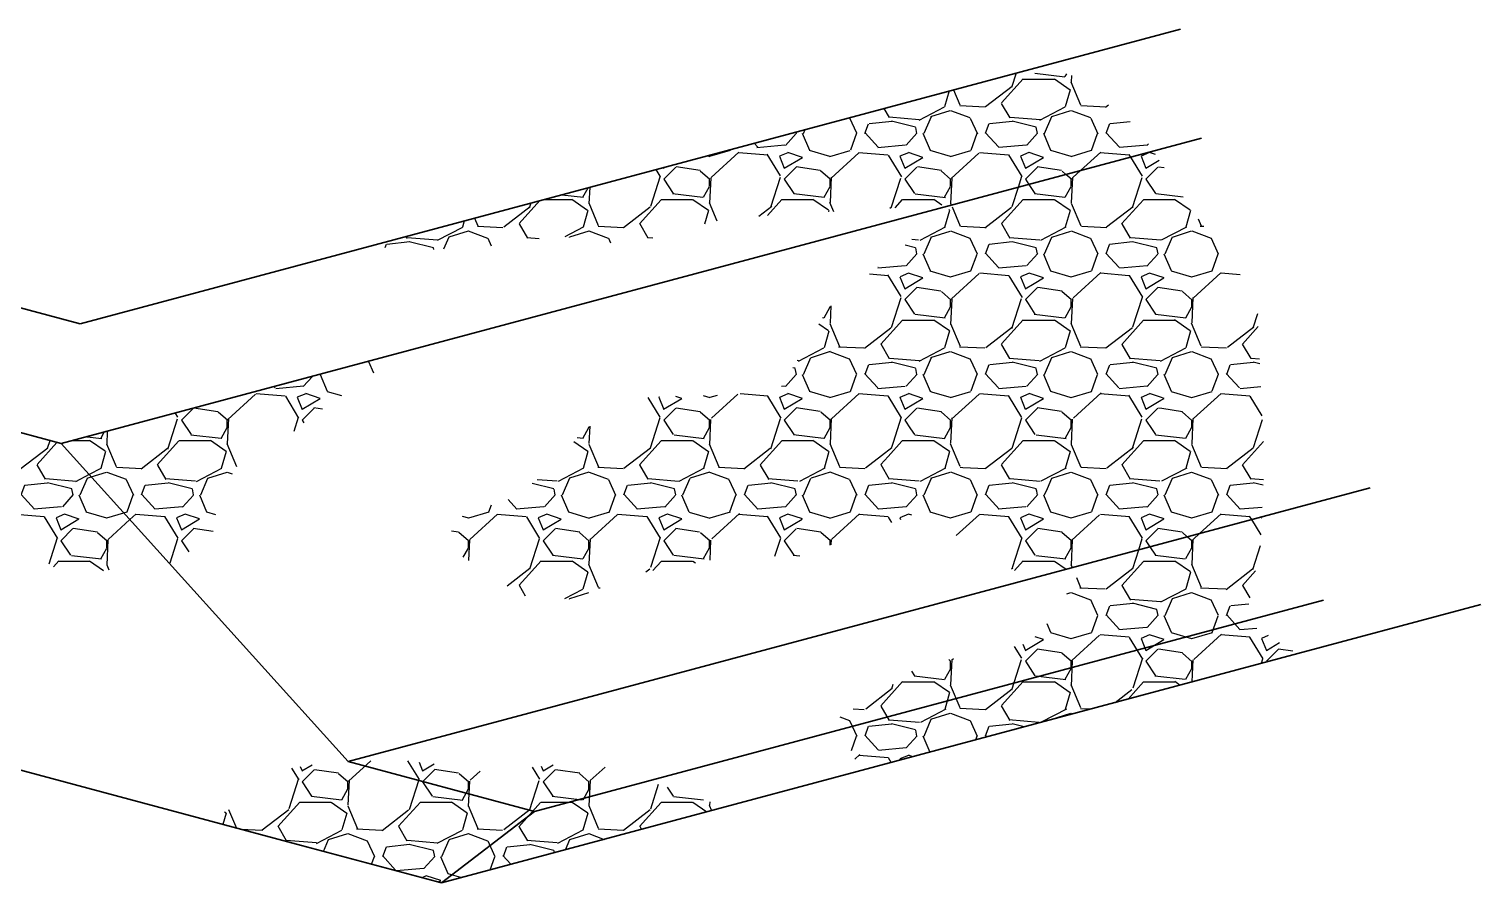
# Model space of a CAD drawing. Header units: feet. Extents: x 425 to 891, y 597 to 1262.
# Drawn here: x 455.9 to 486.01, y 596.97 to 614.68 of the extents above; entities that cross this region are included whole.
import ezdxf

# ---------------------------------------------------------------- set-up
doc = ezdxf.new("R2010")
doc.units = ezdxf.units.FT
doc.header["$MEASUREMENT"] = 0
doc.layers.add('Ground', color=252, linetype='Continuous', lineweight=30)
doc.layers.add('Riprap Hatch', color=253, linetype='Continuous')
pattern_1 = [(228.0128, (1.8, 2.5), (-19.9999955803954, -22.50000335401812), [0.33634, -33.29772]), (184.9697, (1.575, 2.25), (30.00000262879409, 2.49997826751763), [0.57717, -57.1398125]), (132.5104, (1, 2.2), (24.99997679586703, -27.500021684678), [0.4069700000000001, -40.29008]), (267.2737, (0.025, 1.575), (2.499990044317976, 50.00000073743367), [0.525595, -52.033895]), (292.8337, (0, 1.05), (-12.50002476359285, 29.99999102944444), [0.5153875, -51.02343250000001]), (357.2737, (0.2, 0.5750000000000001), (-50.00000073743367, 2.499990044317979), [0.525595, -52.033895]), (37.6942, (0.725, 0.55), (-32.50001836404494, -24.99997601290132), [0.6950725, -68.8121225]), (72.2553, (1.275, 0.9750000000000001), (17.50002690676352, 54.99999057809796), [0.65622, -64.9658025]), (121.4296, (1.475, 1.6), (-20.00002058544091, 32.49998759123142), [0.527375, -52.2101825]), (175.2364, (1.2, 2.05), (27.50000236579896, -2.499978831653151), [0.6020800000000001, -29.5019075]), (222.3974, (0.6, 2.1), (-30.00001837768309, -27.4999802050353), [0.77862, -77.0834375]), (138.8141, (2.5, 1.55), (-17.50000736701429, 14.99999328335689), [0.2657525, -26.30961]), (171.4692, (2.3, 1.725), (32.49999571203782, -5.000019775099476), [0.5055925, -50.0537775]), (225, (1.8, 1.8), (-2.775557561562891e-16, -2.50000077362238), [0.3535525, -3.18198]), (203.1986, (1.625, 2.1), (12.49999932666769, 5.000003313162135), [0.190395, -18.8490375]), (291.8014, (1.45, 2.025), (-2.499999776251622, 7.500000682526925), [0.2692575, -13.193655]), (30.9638, (1.55, 1.775), (7.499995055719994, 5.000006208851832), [0.4373225, -14.1400575]), (161.5651, (1.925, 2), (5.000001086482405, -2.499996008056769), [0.3162275000000001, -7.5894675]), (16.38950000000001, (0, 2.025), (25.0000054960299, 7.499981774544926), [0.443, -43.8571125]), (70.3462, (0.425, 2.15), (-9.999988118429364, -27.50000533901556), [0.3716524999999999, -36.79352]), (293.1986, (1.925, 2.5), (-5.000003313162135, 12.49999932666769), [0.3807875, -18.658645]), (343.6105, (2.075, 2.15), (-25.00000549602989, 7.499981774544934), [0.443, -43.8571125]), (339.444, (0, 0.475), (-12.50000461135606, 4.999989991053961), [0.4272, -20.93281]), (294.7751, (0.4, 0.325), (-12.49998047311292, 27.50000855459779), [0.357945, -35.4366075]), (66.80140000000002, (1.95, 0), (5.000003313162137, 12.49999932666769), [0.3807875, -18.658645]), (17.354, (2.1, 0.35), (-32.50000504774208, -9.999986255647796), [0.4190775, -41.48855999999999]), (69.444, (0.725, 0), (-4.999989991053967, -12.50000461135605), [0.2136, -21.14641]), (101.3099, (1.8, 0), (-2.499994080404013, 10.00000188057738), [0.127475, -12.6200725]), (165.9638, (1.775, 0.125), (7.500001364974349, -2.499995143403114), [0.5153875, -9.792375]), (186.009, (1.275, 0.25), (24.9999993772651, 2.499998293704603), [0.477625, -47.2848075]), (303.6901, (1.55, 1.55), (-2.500003336267977, 4.999998894427901), [0.360555, -8.6533225]), (353.1572, (1.75, 1.25), (42.49999841369637, -5.000019994811903), [0.6294850000000001, -62.31890749999999]), (60.94540000000001, (2.375, 1.175), (-10.0000000679982, -17.50000096142422), [0.25739, -25.481685]), (90, (2.5, 1.4), (-2.5, 2.5), [0.15, -2.35]), (120.2564, (1.225, 0.325), (9.999987217006735, -17.50000613963683), [0.34731, -34.38380000000001]), (48.01280000000001, (1.05, 0.625), (19.9999955803954, 22.50000335401812), [0.67268, -32.96138]), (0, (1.5, 1.125), (2.5, 2.5), [0.65, -1.85]), (325.3048, (2.15, 1.125), (-24.99998564746882, 17.50002152398615), [0.395285, -39.133185]), (254.0546, (2.475, 0.8999999999999999), (-2.499999723240953, -10.00000031663038), [0.364005, -17.83627]), (207.646, (2.375, 0.55), (-47.49998951794898, -25.00001928292295), [0.5926625, -58.67368499999999]), (175.4261, (1.85, 0.275), (-32.50000139578034, 2.49998700290271), [0.6269975, -62.07268499999999])]

msp = doc.modelspace()

# ---------------------------------------------------------------- hatches: boundary and pattern name
at = {"layer": 'Riprap Hatch'}
h = msp.add_hatch(dxfattribs=at)
h.set_pattern_fill('GRAVEL', color=256, scale=2.5, style=0)
h.set_pattern_definition(pattern_1)
h.paths.add_polyline_path([(479.2157962062116, 612.1471688150164), (478.9034857975261, 612.6253938875545), (477.4836902308469, 613.7447580580206), (476.4102355953842, 613.7753868168884), (462.9828897661093, 610.177540345441), (463.9582799435739, 610.0881663372335), (465.3780755102526, 610.162790016046), (466.8725934594215, 610.3866640485764), (467.9934848504389, 610.237415192905), (468.7407467541644, 610.3120388717174), (470.3847182557344, 610.7597854387319), (475.1200399405352, 611.0497142312338)])
h = msp.add_hatch(dxfattribs=at)
h.set_pattern_fill('GRAVEL', color=256, scale=2.5, style=0)
h.set_pattern_definition(pattern_1)
h.paths.add_polyline_path([(481.369444514451, 609.1180495243926), (480.0243742594031, 610.9090342944022), (479.2157962062116, 612.1471688150166), (475.1200399405375, 611.0497142312344), (472.4770474853667, 608.8941769899088), (471.5056096467511, 607.2524410755698), (470.6088971197661, 607.1031922198982), (468.5165678901325, 607.0285685410859), (467.3956764991154, 606.3569494395879), (466.7231428361616, 605.5360814824184), (465.9011556208058, 604.9390875577789), (464.9297177821904, 604.640589846436), (464.4813615186977, 604.0062833333675), (466.1253344848377, 602.9242302532846), (467.1714976350844, 602.8496065744722), (468.4418425785025, 603.3719768202989), (470.4594435673644, 603.7450982104542), (471.8792391340431, 603.7450982104542), (474.3451978509679, 604.6405898464361), (476.6449381332691, 603.2695273351884), (481.4689173375221, 604.5621086672724), (481.5188951377117, 605.7599555149483), (481.4441698260808, 607.3270662524307)])
h.paths.add_polyline_path([(476.4375270806008, 608.371806744082), (476.8858818795233, 609.8642938027496), (478.1562238938009, 610.461287727389), (479.1276617324169, 608.8941769899093), (479.4265659080788, 606.5808219740716), (478.0814985821706, 605.3868326267467), (476.4375270806008, 605.0137112365915), (475.6155398652458, 605.536081482418), (472.5517727969971, 605.9838280494326), (474.0462936753061, 606.1330769051037), (474.5693767149997, 607.1031922198985)], flags=16)
h = msp.add_hatch(dxfattribs=at)
h.set_pattern_fill('GRAVEL', color=256, scale=2.5, style=0)
h.set_pattern_definition(pattern_1)
h.paths.add_polyline_path([(478.0814985821708, 605.3868326267468), (479.4265659080788, 606.5808219740718), (479.1276617324171, 608.8941769899089), (478.1562238938009, 610.461287727389), (476.8858818795234, 609.8642938027497), (476.4375270806007, 608.3718067440819), (474.5693767149995, 607.1031922198983), (474.0462936753061, 606.1330769051037), (472.551772796997, 605.9838280494324), (475.6155398652462, 605.536081482418), (476.4375270806008, 605.0137112365915)])
h = msp.add_hatch(dxfattribs=at)
h.set_pattern_fill('GRAVEL', color=256, scale=2.5, style=0)
h.set_pattern_definition(pattern_1)
h.paths.add_polyline_path([(456.5731610876849, 606.0800930204946), (458.8144108654478, 603.5962590760985), (459.6997837023492, 604.1262611131936), (459.8354849385692, 605.0071198328338), (460.3104392653386, 605.7524622873135), (461.192497300768, 606.1590125808433), (461.6674545566786, 606.5655628743729), (463.6516491738005, 607.9767681868024)])
h = msp.add_hatch(dxfattribs=at)
h.set_pattern_fill('GRAVEL', color=256, scale=2.5, style=0)
h.set_pattern_definition(pattern_1)
h.paths.add_polyline_path([(456.5731610876854, 606.0800930204942), (453.6963670787528, 606.8509276519785), (454.1651135274596, 605.2302897835993), (455.2860049184767, 604.3347981476173), (456.6310722443849, 603.3646813347764), (458.8144108654478, 603.5962590760986)])
h = msp.add_hatch(dxfattribs=at)
h.set_pattern_fill('GRAVEL', color=256, scale=2.5, style=0)
h.set_pattern_definition(pattern_1)
h.paths.add_polyline_path([(481.4441698260812, 603.9689707449385), (481.468917337522, 604.5621086672724), (477.7885048642447, 603.5759451172441), (477.184786055185, 602.5511088631289), (476.6617030154917, 601.9541134404437), (476.0638946641692, 601.8048660828184), (474.8682808906617, 601.5809920502885), (474.195744298567, 601.3571195158045), (473.6726641880137, 600.983998125649), (472.6977807247559, 600.4003513212057), (472.7875906274433, 600.1654018252557), (481.1272014629943, 602.3999938138315)])
h.paths.add_polyline_path([(482.1957663140104, 601.7215910831314), (481.1272014629943, 602.3999938138314), (472.7875906274432, 600.1654018252557), (473.1220967033973, 599.2903086385809)])
h = msp.add_hatch(dxfattribs=at)
h.set_pattern_fill('GRAVEL', color=256, scale=2.5, style=0)
h.set_pattern_definition(pattern_1)
h.paths.add_polyline_path([(462.523509559341, 599.4857019528303), (461.6162883247176, 599.4045270080773), (461.1413427853705, 599.3096677197295), (460.9513674987724, 599.0250898546853), (460.7138932645284, 598.9776602105115), (460.1439615464521, 598.5507919148989), (459.6257320804734, 598.262159088138), (461.5575837330518, 597.7445209979328), (464.4553612119192, 596.9680638626253), (466.3872128644975, 598.4504257724202)])
h.paths.add_polyline_path([(466.3872128644977, 598.4504257724203), (468.7502549346521, 599.083600986799), (467.4570883226453, 599.496765375441), (465.4158350646516, 599.2622380755555), (464.4013666596297, 599.4253085367734), (463.5893444101848, 599.5238947724599), (462.5235095593405, 599.4857019528303)])
h.paths.add_polyline_path([(469.2849903433645, 598.2621590881379), (470.3350393961786, 598.5435188838525), (469.0132706094726, 598.9995679554177), (468.7502549346547, 599.0836009867996), (466.3872128644979, 598.4504257724204), (464.4553612119191, 596.9680638626252)])

# ---------------------------------------------------------------- linework, layer by layer
at = {"layer": 'Ground'}
for p, q in [((456.9617137593233, 608.5641710969371), (479.7803787491579, 614.6784139533194)), ((456.5731610876851, 606.0800930204945), (480.2165831082406, 612.4153288572107)), ((446.9139028247944, 611.2564739225447), (456.9617137593233, 608.5641710969371)), ((442.084273693349, 609.9623786970321), (456.5731610876852, 606.0800930204944)), ((456.5731610876852, 606.0800930204944), (462.5235095593407, 599.4857019528303)), ((467.353138690786, 600.7797971783428), (483.7150575477851, 605.1639601226993)), ((442.0842736933491, 602.9623786970319), (461.5575837330518, 597.7445209979328)), ((466.3872128644977, 598.4504257724203), (482.7491317214968, 602.8345887167768)), ((469.2849903433645, 598.2621590881379), (486.0134727678484, 602.7445424443764)), ((462.5235095593407, 599.4857019528303), (467.353138690786, 600.7797971783428)), ((466.3872128644977, 598.4504257724203), (462.5235095593407, 599.4857019528303)), ((466.3872128644977, 598.4504257724203), (464.4553612119192, 596.9680638626253)), ((464.4553612119192, 596.9680638626253), (469.2849903433645, 598.2621590881379)), ((464.4553612119192, 596.9680638626253), (461.5575837330518, 597.7445209979328))]:
    msp.add_line(p, q, dxfattribs=at)

doc.saveas('drawing.dxf')
